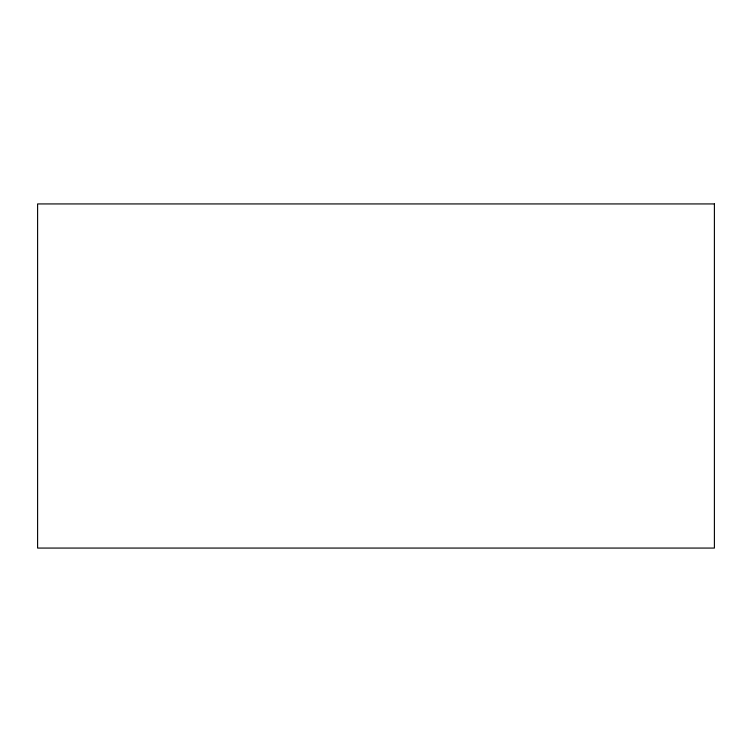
<?xml version="1.0" encoding="UTF-8"?>
<svg xmlns="http://www.w3.org/2000/svg" width="752" height="752" viewBox="0 0 752 752"><rect width="100%" height="100%" fill="white"/><g stroke="black" fill="none" stroke-linecap="round" stroke-linejoin="round"><path stroke-width="1.13" d="M714.4 203.933L37.6 203.933L37.6 548.067L714.4 548.067L714.4 203.933"/></g></svg>
